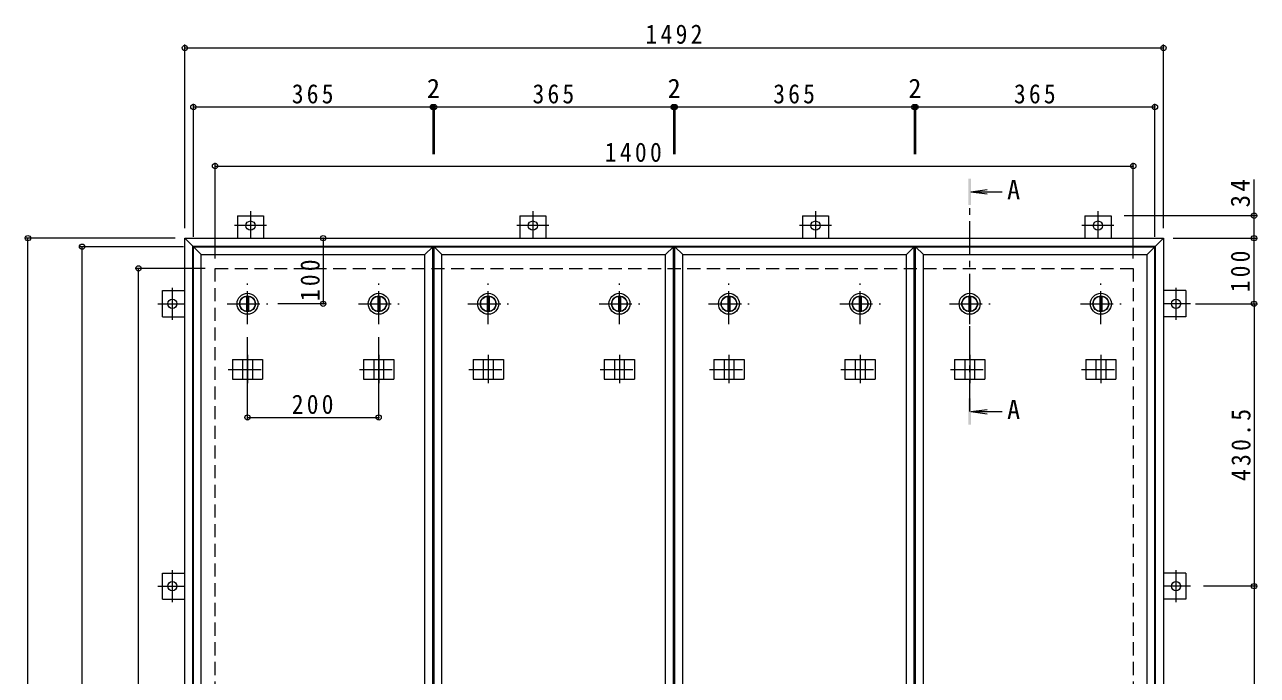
# Model space of a CAD drawing. Units: millimetres at full size, sheet at 1:10. Extents: x -2570 to 2371, y -1962 to 1608.
# Drawn here: x -1967 to -88, y 616 to 1608 of the extents above; entities that cross this region are included whole.
import ezdxf
from ezdxf.enums import TextEntityAlignment as Align

# ---------------------------------------------------------------- set-up
doc = ezdxf.new("R2010")
doc.units = ezdxf.units.MM
doc.header["$LTSCALE"] = 10
doc.header["$PDMODE"] = 32
doc.header["$PDSIZE"] = 8
doc.linetypes.add('CHAIN1', pattern=[8, 5, -1, 1, -1])
doc.linetypes.add('DASHED2', pattern=[3, 2, -1])
for name, color, linetype, lineweight in [('0-1_躯体', 2, 'DASHED2', 9), ('0-2_仕上', 4, 'Continuous', 9), ('0-3_建具', 4, 'Continuous', 9), ('0-5_寸法', 4, 'Continuous', 9), ('0-C', 2, 'Continuous', 9), ('0-E', 3, 'Continuous', 9), ('0-F', 7, 'Continuous', 9)]:
    doc.layers.add(name, color=color, linetype=linetype, lineweight=lineweight)
doc.styles.add('ＭＳ ゴシック', font='')
doc.styles.get('ＭＳ ゴシック').set_extended_font_data('MS Gothic')

msp = doc.modelspace()

# ---------------------------------------------------------------- linework, layer by layer
at = {"layer": '0-1_躯体'}
for p, q in [((-1676.82, 1236.56), (-276.82, 1236.56)), ((-1676.82, -163.44), (-1676.82, 1236.56)), ((-276.82, 1236.56), (-276.82, -163.44))]:
    msp.add_line(p, q, dxfattribs=at)
at = {"layer": '0-2_仕上'}
for p, q in [((-1709.82, -196.44), (-1709.82, 1269.56)), ((-1344.82, -196.44), (-1344.82, 1269.56)), ((-1342.82, -196.44), (-1342.82, 1269.56)), ((-977.82, -196.44), (-977.82, 1269.56)), ((-975.82, -196.44), (-975.82, 1269.56)), ((-610.82, -196.44), (-610.82, 1269.56)), ((-608.82, -196.44), (-608.82, 1269.56)), ((-243.82, -196.44), (-243.82, 1269.56)), ((-1697.82, -184.44), (-1697.82, 1257.56)), ((-1356.82, -184.44), (-1356.82, 1257.56)), ((-1330.82, -184.44), (-1330.82, 1257.56)), ((-989.82, -184.44), (-989.82, 1257.56)), ((-963.82, -184.44), (-963.82, 1257.56)), ((-622.82, -184.44), (-622.82, 1257.56)), ((-596.82, -184.44), (-596.82, 1257.56)), ((-255.82, -184.44), (-255.82, 1257.56))]:
    msp.add_line(p, q, dxfattribs=at)
for points in [[(-1697.82, 1257.56), (-1709.82, 1269.56), (-1344.82, 1269.56)], [(-1697.82, 1257.56), (-1356.82, 1257.56), (-1344.82, 1269.56)], [(-1330.82, 1257.56), (-1342.82, 1269.56), (-977.82, 1269.56)], [(-1330.82, 1257.56), (-989.82, 1257.56), (-977.82, 1269.56)], [(-963.82, 1257.56), (-975.82, 1269.56), (-610.82, 1269.56)], [(-963.82, 1257.56), (-622.82, 1257.56), (-610.82, 1269.56)], [(-596.82, 1257.56), (-608.82, 1269.56), (-243.82, 1269.56)], [(-596.82, 1257.56), (-255.82, 1257.56), (-243.82, 1269.56)]]:
    msp.add_lwpolyline(points, dxfattribs=at)
at = {"layer": '0-3_建具', "color": 2}
for p, q in [((-1722.82, 1282.56), (-1710.82, 1270.56)), ((-1722.82, 1282.56), (-230.82, 1282.56)), ((-1722.82, -209.44), (-1722.82, 1282.56)), ((-242.82, 1270.56), (-230.82, 1282.56)), ((-230.82, 1282.56), (-230.82, -209.44)), ((-1710.82, 1270.56), (-242.82, 1270.56)), ((-1710.82, -197.44), (-1710.82, 1270.56)), ((-242.82, -197.44), (-242.82, 1270.56))]:
    msp.add_line(p, q, dxfattribs=at)
at = {"layer": '0-3_建具'}
for p, q in [((-1650.41, 1097.56), (-1650.41, 1067.56)), ((-1650.41, 1097.56), (-1604.23, 1097.56)), ((-1634.82, 1097.56), (-1634.82, 1067.56)), ((-1619.82, 1097.56), (-1619.82, 1067.56)), ((-1604.23, 1097.56), (-1604.23, 1067.56)), ((-1450.41, 1097.56), (-1450.41, 1067.56)), ((-1450.41, 1097.56), (-1404.23, 1097.56)), ((-1434.82, 1097.56), (-1434.82, 1067.56)), ((-1419.82, 1097.56), (-1419.82, 1067.56)), ((-1404.23, 1097.56), (-1404.23, 1067.56)), ((-1283.41, 1097.56), (-1283.41, 1067.56)), ((-1283.41, 1097.56), (-1237.23, 1097.56)), ((-1267.82, 1097.56), (-1267.82, 1067.56)), ((-1252.82, 1097.56), (-1252.82, 1067.56)), ((-1237.23, 1097.56), (-1237.23, 1067.56)), ((-1083.41, 1097.56), (-1083.41, 1067.56)), ((-1083.41, 1097.56), (-1037.23, 1097.56)), ((-1067.82, 1097.56), (-1067.82, 1067.56)), ((-1052.82, 1097.56), (-1052.82, 1067.56)), ((-1037.23, 1097.56), (-1037.23, 1067.56)), ((-916.41, 1097.56), (-916.41, 1067.56)), ((-916.41, 1097.56), (-870.23, 1097.56)), ((-900.82, 1097.56), (-900.82, 1067.56)), ((-885.82, 1097.56), (-885.82, 1067.56)), ((-870.23, 1097.56), (-870.23, 1067.56)), ((-716.41, 1097.56), (-716.41, 1067.56)), ((-716.41, 1097.56), (-670.23, 1097.56)), ((-700.82, 1097.56), (-700.82, 1067.56)), ((-685.82, 1097.56), (-685.82, 1067.56)), ((-670.23, 1097.56), (-670.23, 1067.56)), ((-549.41, 1097.56), (-549.41, 1067.56)), ((-549.41, 1097.56), (-503.23, 1097.56)), ((-533.82, 1097.56), (-533.82, 1067.56)), ((-518.82, 1097.56), (-518.82, 1067.56)), ((-503.23, 1097.56), (-503.23, 1067.56)), ((-349.41, 1097.56), (-349.41, 1067.56)), ((-349.41, 1097.56), (-303.23, 1097.56)), ((-333.82, 1097.56), (-333.82, 1067.56)), ((-318.82, 1097.56), (-318.82, 1067.56)), ((-303.23, 1097.56), (-303.23, 1067.56)), ((-1650.41, 1067.56), (-1604.23, 1067.56)), ((-1450.41, 1067.56), (-1404.23, 1067.56)), ((-1283.41, 1067.56), (-1237.23, 1067.56)), ((-1083.41, 1067.56), (-1037.23, 1067.56)), ((-916.41, 1067.56), (-870.23, 1067.56)), ((-716.41, 1067.56), (-670.23, 1067.56)), ((-549.41, 1067.56), (-503.23, 1067.56)), ((-349.41, 1067.56), (-303.23, 1067.56))]:
    msp.add_line(p, q, dxfattribs=at)
at = {"layer": '0-3_建具', "linetype": 'CHAIN1'}
for p, q in [((-1627.32, 1104.67), (-1627.32, 1061.44)), ((-1427.32, 1104.67), (-1427.32, 1061.44)), ((-1260.32, 1104.67), (-1260.32, 1061.44)), ((-1060.32, 1104.67), (-1060.32, 1061.44)), ((-893.32, 1104.67), (-893.32, 1061.44)), ((-693.32, 1104.67), (-693.32, 1061.44)), ((-526.32, 1104.67), (-526.32, 1061.44)), ((-326.32, 1104.67), (-326.32, 1061.44)), ((-1656.73, 1082.56), (-1597.91, 1082.56)), ((-1456.73, 1082.56), (-1397.91, 1082.56)), ((-1289.73, 1082.56), (-1230.91, 1082.56)), ((-1089.73, 1082.56), (-1030.91, 1082.56)), ((-922.73, 1082.56), (-863.91, 1082.56)), ((-722.73, 1082.56), (-663.91, 1082.56)), ((-555.73, 1082.56), (-496.91, 1082.56)), ((-355.73, 1082.56), (-296.91, 1082.56))]:
    msp.add_line(p, q, dxfattribs=at)
at = {"layer": '0-5_寸法'}
for p, q in [((-524.32, 1353.37), (-499.53, 1356.64)), ((-524.32, 1353.37), (-499.53, 1350.11)), ((-524.32, 1353.37), (-476.85, 1353.37)), ((-524.32, 1018.25), (-499.53, 1021.51)), ((-524.32, 1018.25), (-499.53, 1014.99)), ((-524.32, 1018.25), (-476.85, 1018.25))]:
    msp.add_line(p, q, dxfattribs=at)
at = {"layer": '0-5_寸法', "linetype": 'CHAIN1'}
msp.add_line((-526.32, 1018.25), (-526.32, 1333.37), dxfattribs=at)
at = {"layer": '0-5_寸法'}
for points in [[(-524.32, 1373.37), (-528.32, 1373.37), (-524.32, 1333.37), (-528.32, 1333.37)], [(-524.32, 998.25), (-528.32, 998.25), (-524.32, 1038.25), (-528.32, 1038.25)]]:
    msp.add_solid(points, dxfattribs=at)
at = {"layer": '0-C', "linetype": 'CHAIN1'}
for p, q in [((-1627.32, 1151.56), (-1627.32, 1213.56)), ((-1427.32, 1151.56), (-1427.32, 1213.56)), ((-1260.32, 1151.56), (-1260.32, 1213.56)), ((-1060.32, 1151.56), (-1060.32, 1213.56)), ((-893.32, 1151.56), (-893.32, 1213.56)), ((-693.32, 1151.56), (-693.32, 1213.56)), ((-526.32, 1151.56), (-526.32, 1213.56)), ((-326.32, 1151.56), (-326.32, 1213.56)), ((-1658.32, 1182.56), (-1596.32, 1182.56)), ((-1458.32, 1182.56), (-1396.32, 1182.56)), ((-1291.32, 1182.56), (-1229.32, 1182.56)), ((-1091.32, 1182.56), (-1029.32, 1182.56)), ((-924.32, 1182.56), (-862.32, 1182.56)), ((-724.32, 1182.56), (-662.32, 1182.56)), ((-557.32, 1182.56), (-495.32, 1182.56)), ((-357.32, 1182.56), (-295.32, 1182.56))]:
    msp.add_line(p, q, dxfattribs=at)
at = {"layer": '0-C'}
for p, q in [((-1628.82, 1193.96), (-1628.82, 1171.16)), ((-1625.82, 1193.96), (-1625.82, 1171.16)), ((-1428.82, 1193.96), (-1428.82, 1171.16)), ((-1425.82, 1193.96), (-1425.82, 1171.16)), ((-1261.82, 1193.96), (-1261.82, 1171.16)), ((-1258.82, 1193.96), (-1258.82, 1171.16)), ((-1061.82, 1193.96), (-1061.82, 1171.16)), ((-1058.82, 1193.96), (-1058.82, 1171.16)), ((-894.82, 1193.96), (-894.82, 1171.16)), ((-891.82, 1193.96), (-891.82, 1171.16)), ((-694.82, 1193.96), (-694.82, 1171.16)), ((-691.82, 1193.96), (-691.82, 1171.16)), ((-527.82, 1193.96), (-527.82, 1171.16)), ((-524.82, 1193.96), (-524.82, 1171.16)), ((-327.82, 1193.96), (-327.82, 1171.16)), ((-324.82, 1193.96), (-324.82, 1171.16))]:
    msp.add_line(p, q, dxfattribs=at)
for centre, radius in [((-1627.32, 1182.56), 16), ((-1627.32, 1182.56), 12), ((-1627.32, 1182.56), 11.5), ((-1427.32, 1182.56), 16), ((-1427.32, 1182.56), 12), ((-1427.32, 1182.56), 11.5), ((-1260.32, 1182.56), 16), ((-1260.32, 1182.56), 12), ((-1260.32, 1182.56), 11.5), ((-1060.32, 1182.56), 16), ((-1060.32, 1182.56), 12), ((-1060.32, 1182.56), 11.5), ((-893.32, 1182.56), 16), ((-893.32, 1182.56), 12), ((-893.32, 1182.56), 11.5), ((-693.32, 1182.56), 16), ((-693.32, 1182.56), 12), ((-693.32, 1182.56), 11.5), ((-526.32, 1182.56), 16), ((-526.32, 1182.56), 12), ((-526.32, 1182.56), 11.5), ((-326.32, 1182.56), 16), ((-326.32, 1182.56), 12), ((-326.32, 1182.56), 11.5)]:
    msp.add_circle(centre, radius, dxfattribs=at)
at = {"layer": '0-E'}
for p, q in [((-1642.82, 1316.76), (-1602.82, 1316.76)), ((-1642.82, 1316.76), (-1642.82, 1282.56)), ((-1602.82, 1316.76), (-1602.82, 1282.56)), ((-1212.32, 1316.76), (-1172.32, 1316.76)), ((-1212.32, 1316.76), (-1212.32, 1282.56)), ((-1172.32, 1316.76), (-1172.32, 1282.56)), ((-781.32, 1316.76), (-741.32, 1316.76)), ((-781.32, 1316.76), (-781.32, 1282.56)), ((-741.32, 1316.76), (-741.32, 1282.56)), ((-350.82, 1316.76), (-310.82, 1316.76)), ((-350.82, 1316.76), (-350.82, 1282.56)), ((-310.82, 1316.76), (-310.82, 1282.56)), ((-1757.02, 1162.56), (-1757.02, 1202.56)), ((-1757.02, 1202.56), (-1722.82, 1202.56)), ((-196.62, 1202.56), (-230.82, 1202.56)), ((-196.62, 1202.56), (-196.62, 1162.56)), ((-1757.02, 1162.56), (-1722.82, 1162.56)), ((-196.62, 1162.56), (-230.82, 1162.56)), ((-1757.02, 732.06), (-1757.02, 772.06)), ((-1757.02, 772.06), (-1722.82, 772.06)), ((-196.62, 772.06), (-230.82, 772.06)), ((-196.62, 772.06), (-196.62, 732.06)), ((-1757.02, 732.06), (-1722.82, 732.06)), ((-196.62, 732.06), (-230.82, 732.06))]:
    msp.add_line(p, q, dxfattribs=at)
at = {"layer": '0-E', "linetype": 'CHAIN1'}
for p, q in [((-1622.82, 1323.73), (-1622.82, 1282.56)), ((-1192.32, 1323.73), (-1192.32, 1282.56)), ((-761.32, 1323.73), (-761.32, 1282.56)), ((-330.82, 1323.73), (-330.82, 1282.56)), ((-1598.44, 1301.76), (-1647.2, 1301.76)), ((-1167.94, 1301.76), (-1216.7, 1301.76)), ((-736.94, 1301.76), (-785.7, 1301.76)), ((-306.44, 1301.76), (-355.2, 1301.76)), ((-1742.02, 1206.93), (-1742.02, 1158.18)), ((-211.62, 1158.18), (-211.62, 1206.93)), ((-1763.99, 1182.56), (-1722.82, 1182.56)), ((-189.65, 1182.56), (-230.82, 1182.56)), ((-1742.02, 776.43), (-1742.02, 727.68)), ((-211.62, 727.68), (-211.62, 776.43)), ((-1763.99, 752.06), (-1722.82, 752.06)), ((-189.65, 752.06), (-230.82, 752.06))]:
    msp.add_line(p, q, dxfattribs=at)
at = {"layer": '0-E'}
for centre in [(-1622.82, 1301.76), (-1192.32, 1301.76), (-761.32, 1301.76), (-330.82, 1301.76), (-1742.02, 1182.56), (-211.62, 1182.56), (-1742.02, 752.06), (-211.62, 752.06)]:
    msp.add_circle(centre, 7, dxfattribs=at)
at = {"layer": '0-F'}
for p, q in [((-1722.82, 1297.56), (-1722.82, 1577.56)), ((-1722.82, 1572.56), (-230.82, 1572.56)), ((-230.82, 1297.56), (-230.82, 1577.56)), ((-1709.82, 1284.56), (-1709.82, 1487.56)), ((-1344.82, 1485.56), (-1344.82, 1410.51)), ((-1342.82, 1485.56), (-1342.82, 1410.51)), ((-977.82, 1485.56), (-977.82, 1410.51)), ((-975.82, 1485.56), (-975.82, 1410.51)), ((-610.82, 1485.56), (-610.82, 1410.51)), ((-608.82, 1485.56), (-608.82, 1410.51)), ((-243.82, 1284.56), (-243.82, 1487.56)), ((-1709.82, 1482.56), (-1344.82, 1482.56)), ((-1344.82, 1482.56), (-1342.82, 1482.56)), ((-1342.82, 1482.56), (-977.82, 1482.56)), ((-977.82, 1482.56), (-975.82, 1482.56)), ((-975.82, 1482.56), (-610.82, 1482.56)), ((-610.82, 1482.56), (-608.82, 1482.56)), ((-608.82, 1482.56), (-243.82, 1482.56)), ((-1676.82, 1251.56), (-1676.82, 1397.56)), ((-1676.82, 1392.56), (-276.82, 1392.56)), ((-276.82, 1251.56), (-276.82, 1397.56)), ((-92.73, 1316.76), (-92.73, 1371.94)), ((-87.73, 1316.76), (-290.82, 1316.76)), ((-92.73, 1282.56), (-92.73, 1316.76)), ((-1737.82, 1282.56), (-1967.08, 1282.56)), ((-1962.08, -209.44), (-1962.08, 1282.56)), ((-1511.97, 1282.56), (-1511.97, 1182.56)), ((-215.82, 1282.56), (-87.73, 1282.56)), ((-92.73, 1182.56), (-92.73, 1282.56)), ((-1724.82, 1269.56), (-1884.61, 1269.56)), ((-1879.61, -196.44), (-1879.61, 1269.56)), ((-1691.82, 1236.56), (-1798.44, 1236.56)), ((-1793.44, -163.44), (-1793.44, 1236.56)), ((-1508.97, 1182.56), (-1581.14, 1182.56)), ((-181.89, 1182.56), (-87.73, 1182.56)), ((-92.73, 1182.56), (-92.73, 752.06)), ((-1627.32, 1006.26), (-1627.32, 1131.56)), ((-1427.32, 1006.26), (-1427.32, 1131.56)), ((-1627.32, 1009.26), (-1427.32, 1009.26)), ((-89.73, 752.06), (-169.65, 752.06)), ((-92.73, 752.06), (-92.73, 321.06))]:
    msp.add_line(p, q, dxfattribs=at)
for p in [(-1722.82, 1572.56), (-230.82, 1572.56), (-1709.82, 1482.56), (-1344.82, 1482.56), (-1342.82, 1482.56), (-977.82, 1482.56), (-975.82, 1482.56), (-610.82, 1482.56), (-608.82, 1482.56), (-243.82, 1482.56), (-1676.82, 1392.56), (-276.82, 1392.56), (-92.73, 1316.76), (-1962.08, 1282.56), (-1511.97, 1282.56), (-92.73, 1282.56), (-1879.61, 1269.56), (-1793.44, 1236.56), (-1511.97, 1182.56), (-92.73, 1182.56), (-1627.32, 1009.26), (-1427.32, 1009.26), (-92.73, 752.06)]:
    msp.add_point(p, dxfattribs=at)

# ---------------------------------------------------------------- texts
at = {"layer": '0-5_寸法', "color": 2, "style": 'ＭＳ ゴシック'}
for p in [(-469.29, 1332.98), (-469.29, 997.85)]:
    msp.add_text('A', height=29.33, dxfattribs=at).set_placement(p, align=Align.BOTTOM_LEFT)
at = {"layer": '0-F', "color": 2, "style": 'ＭＳ ゴシック'}
for p in [(-1353.82, 1487.56), (-986.82, 1487.56), (-619.82, 1487.56)]:
    msp.add_text('2', height=29.33, dxfattribs=at).set_placement(p, align=Align.BOTTOM_LEFT)
at = {"layer": '0-F', "color": 2, "char_height": 29.33, "attachment_point": 7, "style": 'ＭＳ ゴシック'}
for s, insert in [('\\T1.28;\\W0.9;1492', (-1020.57, 1578.56)), ('\\T1.27;\\W0.9;365', (-1559.82, 1487.56)), ('\\T1.27;\\W0.9;365', (-1192.82, 1487.56)), ('\\T1.27;\\W0.9;365', (-825.82, 1487.56)), ('\\T1.27;\\W0.9;365', (-458.82, 1487.56)), ('\\T1.28;\\W0.9;1400', (-1082.66, 1398.56)), ('\\T1.27;\\W0.9;200', (-1559.82, 1014.26))]:
    msp.add_mtext(s, dxfattribs=dict(at, insert=insert))
at = {"layer": '0-F', "color": 2, "char_height": 29.33, "attachment_point": 7, "rotation": 90, "style": 'ＭＳ ゴシック'}
for s, insert in [('\\T1.27;\\W0.95;34', (-98.73, 1329.44)), ('\\T1.27;\\W0.9;100', (-98.73, 1200.06)), ('\\T1.27;\\W0.9;100', (-1516.97, 1186.57)), ('\\T1.28;\\W0.9;430.5', (-97.73, 912.31))]:
    msp.add_mtext(s, dxfattribs=dict(at, insert=insert))

doc.saveas('drawing.dxf')
